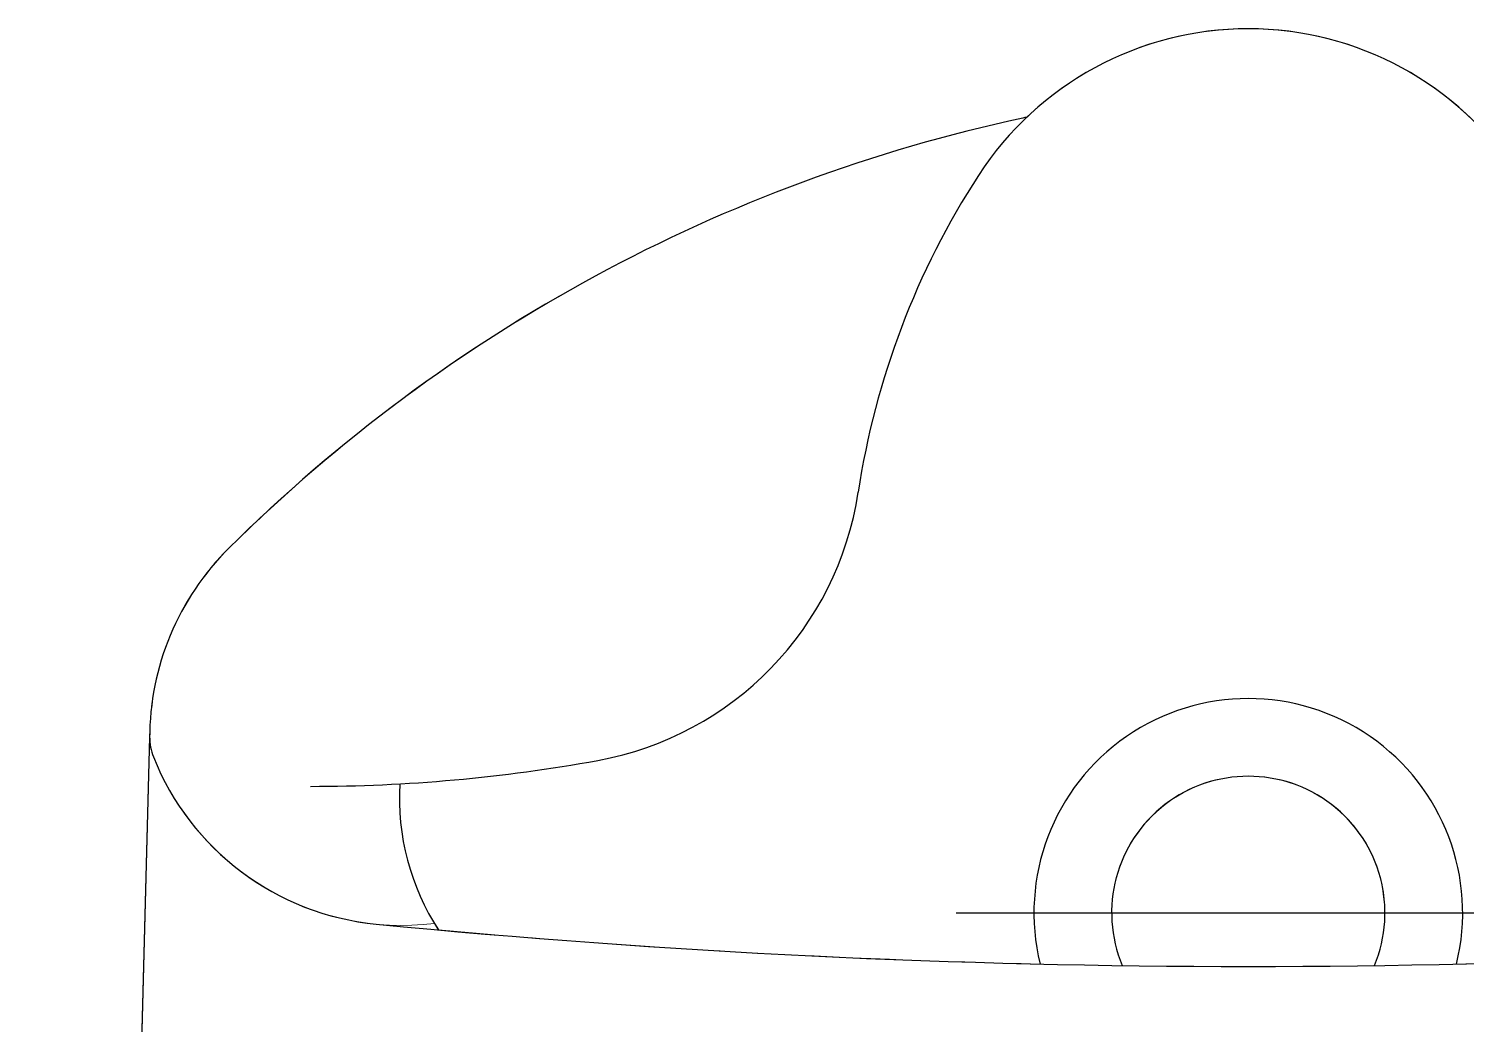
# Model space of a CAD drawing. Header units: millimetres. Extents: x 2148 to 2681, y 758 to 986.
# Drawn here: x 2327.281 to 2327.4598, y 950.9356 to 951.0595 of the extents above; entities that cross this region are included whole.
import ezdxf

# ---------------------------------------------------------------- set-up
doc = ezdxf.new("R2010")
doc.units = ezdxf.units.MM
doc.linetypes.add('CENTER2', pattern=[28.575000000000003, 19.05, -3.175, 3.175, -3.175])
for name, color, linetype in [('0.1', 193, 'Continuous'), ('0.4', 121, 'Continuous'), ('S_GRID LINES', 252, 'Continuous')]:
    doc.layers.add(name, color=color, linetype=linetype)

msp = doc.modelspace()

# ---------------------------------------------------------------- linework, layer by layer
at = {"layer": '0.1'}
for p, q in [((2327.29605221775, 950.9713732228415, -7.940835103773443e-09), (2327.292784199574, 950.8494582151618, -7.940835103773443e-09)), ((2327.29605221775, 950.9713732228415, -7.940835103773443e-09), (2327.292784199574, 950.8494582151618, -7.940835103773443e-09)), ((2327.29605221775, 950.9713732228415, -7.940835103773443e-09), (2327.292784199574, 950.8494582151618, -7.940835103773443e-09)), ((2327.29605221775, 950.9713732228415, -7.940835103773443e-09), (2327.292784199574, 950.8494582151618, -7.940835103773443e-09)), ((2327.29605221775, 950.9713732228415, -7.940835103773443e-09), (2327.292784199574, 950.8494582151618, -7.940835103773443e-09)), ((2327.29605221775, 950.9713732228415, -7.940835103773443e-09), (2327.292784199574, 950.8494582151618, -7.940835103773443e-09)), ((2327.29605221775, 950.9713732228415, -7.940835103773443e-09), (2327.292784199574, 950.8494582151618, -7.940835103773443e-09)), ((2327.29605221775, 950.9713732228415, -7.940835103773443e-09), (2327.292784199574, 950.8494582151618, -7.940835103773443e-09)), ((2327.29605221775, 950.9713732228415, -7.940835103773443e-09), (2327.292784199574, 950.8494582151618, -7.940835103773443e-09)), ((2327.29605221775, 950.9713732228415, -7.940835103773443e-09), (2327.292784199574, 950.8494582151618, -7.940835103773443e-09)), ((2327.396392101063, 950.9494579651513, -7.940835103773443e-09), (2327.469324102266, 950.9494579651513, -7.940835103773443e-09)), ((2327.396392101063, 950.9494579651513, -7.940835103773443e-09), (2327.469324102266, 950.9494579651513, -7.940835103773443e-09)), ((2327.396392101063, 950.9494579651513, -7.940835103773443e-09), (2327.469324102266, 950.9494579651513, -7.940835103773443e-09)), ((2327.396392101063, 950.9494579651513, -7.940835103773443e-09), (2327.469324102266, 950.9494579651513, -7.940835103773443e-09)), ((2327.396392101063, 950.9494579651513, -7.940835103773443e-09), (2327.469324102266, 950.9494579651513, -7.940835103773443e-09)), ((2327.396392101063, 950.9494579651513, -7.940835103773443e-09), (2327.469324102266, 950.9494579651513, -7.940835103773443e-09)), ((2327.396392101063, 950.9494579651513, -7.940835103773443e-09), (2327.469324102266, 950.9494579651513, -7.940835103773443e-09)), ((2327.396392101063, 950.9494579651513, -7.940835103773443e-09), (2327.469324102266, 950.9494579651513, -7.940835103773443e-09)), ((2327.396392101063, 950.9494579651513, -7.940835103773443e-09), (2327.469324102266, 950.9494579651513, -7.940835103773443e-09)), ((2327.396392101063, 950.9494579651513, -7.940835103773443e-09), (2327.469324102266, 950.9494579651513, -7.940835103773443e-09))]:
    msp.add_line(p, q, dxfattribs=at)
for centre, radius, start, end in [((2327.432717905821, 951.0194577901424, -7.940835103773443e-09), 0.039999899999, 32.95790810857712, 147.0420918914229), ((2327.432717905821, 951.0194577901424, -7.940835103773443e-09), 0.039999899999, 32.95790810857712, 147.0420918914229), ((2327.432717905821, 951.0194577901424, -7.940835103773443e-09), 0.039999899999, 32.95790810857712, 147.0420918914229), ((2327.432717905821, 951.0194577901424, -7.940835103773443e-09), 0.039999899999, 32.95790810857712, 147.0420918914229), ((2327.432717905821, 951.0194577901424, -7.940835103773443e-09), 0.039999899999, 32.95790810857712, 147.0420918914229), ((2327.432717905821, 951.0194577901424, -7.940835103773443e-09), 0.039999899999, 32.95790810857712, 147.0420918914229), ((2327.432717905821, 951.0194577901424, -7.940835103773443e-09), 0.039999899999, 32.95790810857712, 147.0420918914229), ((2327.432717905821, 951.0194577901424, -7.940835103773443e-09), 0.039999899999, 32.95790810857712, 147.0420918914229), ((2327.432717905821, 951.0194577901424, -7.940835103773443e-09), 0.039999899999, 32.95790810857712, 147.0420918914229), ((2327.432717905821, 951.0194577901424, -7.940835103773443e-09), 0.039999899999, 32.95790810857712, 147.0420918914229), ((2327.432717905821, 950.917998903562, -7.940835103773443e-09), 0.1333329999966708, 101.9264656363215, 102.1429334334428), ((2327.432717905821, 950.917998903562, -7.940835103773443e-09), 0.1333329999966708, 101.9264656363215, 102.1429334334428), ((2327.432717905821, 950.917998903562, -7.940835103773443e-09), 0.1333329999966708, 101.9264656363215, 102.1429334334428), ((2327.432717905821, 950.917998903562, -7.940835103773443e-09), 0.1333329999966708, 101.9264656363215, 102.1429334334428), ((2327.432717905821, 950.917998903562, -7.940835103773443e-09), 0.1333329999966708, 101.9264656363215, 102.1429334334428), ((2327.432717905821, 950.917998903562, -7.940835103773443e-09), 0.1333329999966708, 101.9264656363215, 102.1429334334428), ((2327.432717905821, 950.917998903562, -7.940835103773443e-09), 0.1333329999966708, 101.9264656363215, 102.1429334334428), ((2327.432717905821, 950.917998903562, -7.940835103773443e-09), 0.1333329999966708, 101.9264656363215, 102.1429334334428), ((2327.432717905821, 950.917998903562, -7.940835103773443e-09), 0.1333329999966708, 101.9264656363215, 102.1429334334428), ((2327.432717905821, 950.917998903562, -7.940835103773443e-09), 0.1333329999966708, 101.9264656363215, 102.1429334334428), ((2327.446741283178, 950.8528240072632, -7.940835103773443e-09), 0.199999499995, 102.1429334334428, 134.7601460619182), ((2327.446741283178, 950.8528240072632, -7.940835103773443e-09), 0.199999499995, 102.1429334334428, 134.7601460619182), ((2327.446741283178, 950.8528240072632, -7.940835103773443e-09), 0.199999499995, 102.1429334334428, 134.7601460619182), ((2327.446741283178, 950.8528240072632, -7.940835103773443e-09), 0.199999499995, 102.1429334334428, 134.7601460619182), ((2327.446741283178, 950.8528240072632, -7.940835103773443e-09), 0.199999499995, 102.1429334334428, 134.7601460619182), ((2327.446741283178, 950.8528240072632, -7.940835103773443e-09), 0.199999499995, 102.1429334334428, 134.7601460619182), ((2327.446741283178, 950.8528240072632, -7.940835103773443e-09), 0.199999499995, 102.1429334334428, 134.7601460619182), ((2327.446741283178, 950.8528240072632, -7.940835103773443e-09), 0.199999499995, 102.1429334334428, 134.7601460619182), ((2327.446741283178, 950.8528240072632, -7.940835103773443e-09), 0.199999499995, 102.1429334334428, 134.7601460619182), ((2327.446741283178, 950.8528240072632, -7.940835103773443e-09), 0.199999499995, 102.1429334334428, 134.7601460619182), ((2327.483062007339, 950.9868165058291, -7.940835103773443e-09), 0.09999974999749998, 147.0420918914229, 171.3901035833377), ((2327.483062007339, 950.9868165058291, -7.940835103773443e-09), 0.09999974999749998, 147.0420918914229, 171.3901035833377), ((2327.483062007339, 950.9868165058291, -7.940835103773443e-09), 0.09999974999749998, 147.0420918914229, 171.3901035833377), ((2327.483062007339, 950.9868165058291, -7.940835103773443e-09), 0.09999974999749998, 147.0420918914229, 171.3901035833377), ((2327.483062007339, 950.9868165058291, -7.940835103773443e-09), 0.09999974999749998, 147.0420918914229, 171.3901035833377), ((2327.483062007339, 950.9868165058291, -7.940835103773443e-09), 0.09999974999749998, 147.0420918914229, 171.3901035833377), ((2327.483062007339, 950.9868165058291, -7.940835103773443e-09), 0.09999974999749998, 147.0420918914229, 171.3901035833377), ((2327.483062007339, 950.9868165058291, -7.940835103773443e-09), 0.09999974999749998, 147.0420918914229, 171.3901035833377), ((2327.483062007339, 950.9868165058291, -7.940835103773443e-09), 0.09999974999749998, 147.0420918914229, 171.3901035833377), ((2327.483062007339, 950.9868165058291, -7.940835103773443e-09), 0.09999974999749998, 147.0420918914229, 171.3901035833377), ((2327.344640078115, 951.0077753108493, -7.940835103773443e-09), 0.039999899999, 280.2928170142474, 351.3901035833377), ((2327.344640078115, 951.0077753108493, -7.940835103773443e-09), 0.039999899999, 280.2928170142474, 351.3901035833377), ((2327.344640078115, 951.0077753108493, -7.940835103773443e-09), 0.039999899999, 280.2928170142474, 351.3901035833377), ((2327.344640078115, 951.0077753108493, -7.940835103773443e-09), 0.039999899999, 280.2928170142474, 351.3901035833377), ((2327.344640078115, 951.0077753108493, -7.940835103773443e-09), 0.039999899999, 280.2928170142474, 351.3901035833377), ((2327.344640078115, 951.0077753108493, -7.940835103773443e-09), 0.039999899999, 280.2928170142474, 351.3901035833377), ((2327.344640078115, 951.0077753108493, -7.940835103773443e-09), 0.039999899999, 280.2928170142474, 351.3901035833377), ((2327.344640078115, 951.0077753108493, -7.940835103773443e-09), 0.039999899999, 280.2928170142474, 351.3901035833377), ((2327.344640078115, 951.0077753108493, -7.940835103773443e-09), 0.039999899999, 280.2928170142474, 351.3901035833377), ((2327.344640078115, 951.0077753108493, -7.940835103773443e-09), 0.039999899999, 280.2928170142474, 351.3901035833377), ((2327.329384830814, 950.9711671607369, -7.940835103773443e-09), 0.03333324999916667, 134.7601460619182, 180), ((2327.329384830814, 950.9711671607369, -7.940835103773443e-09), 0.03333324999916667, 134.7601460619182, 180), ((2327.329384830814, 950.9711671607369, -7.940835103773443e-09), 0.03333324999916667, 134.7601460619182, 180), ((2327.329384830814, 950.9711671607369, -7.940835103773443e-09), 0.03333324999916667, 134.7601460619182, 180), ((2327.329384830814, 950.9711671607369, -7.940835103773443e-09), 0.03333324999916667, 134.7601460619182, 180), ((2327.329384830814, 950.9711671607369, -7.940835103773443e-09), 0.03333324999916667, 134.7601460619182, 180), ((2327.329384830814, 950.9711671607369, -7.940835103773443e-09), 0.03333324999916667, 134.7601460619182, 180), ((2327.329384830814, 950.9711671607369, -7.940835103773443e-09), 0.03333324999916667, 134.7601460619182, 180), ((2327.329384830814, 950.9711671607369, -7.940835103773443e-09), 0.03333324999916667, 134.7601460619182, 180), ((2327.329384830814, 950.9711671607369, -7.940835103773443e-09), 0.03333324999916667, 134.7601460619182, 180), ((2327.432717905821, 950.9494579651513, -7.940835103773443e-09), 0.02666659999933333, 346.1859408485906, 193.8140591514094), ((2327.432717905821, 950.9494579651513, -7.940835103773443e-09), 0.02666659999933333, 346.1859408485906, 193.8140591514094), ((2327.432717905821, 950.9494579651513, -7.940835103773443e-09), 0.02666659999933333, 346.1859408485906, 193.8140591514094), ((2327.432717905821, 950.9494579651513, -7.940835103773443e-09), 0.02666659999933333, 346.1859408485906, 193.8140591514094), ((2327.432717905821, 950.9494579651513, -7.940835103773443e-09), 0.02666659999933333, 346.1859408485906, 193.8140591514094), ((2327.432717905821, 950.9494579651513, -7.940835103773443e-09), 0.02666659999933333, 346.1859408485906, 193.8140591514094), ((2327.432717905821, 950.9494579651513, -7.940835103773443e-09), 0.02666659999933333, 346.1859408485906, 193.8140591514094), ((2327.432717905821, 950.9494579651513, -7.940835103773443e-09), 0.02666659999933333, 346.1859408485906, 193.8140591514094), ((2327.432717905821, 950.9494579651513, -7.940835103773443e-09), 0.02666659999933333, 346.1859408485906, 193.8140591514094), ((2327.432717905821, 950.9494579651513, -7.940835103773443e-09), 0.02666659999933333, 346.1859408485906, 193.8140591514094), ((2327.302718740369, 950.9713320104205, -7.940835103773443e-09), 0.006666649999833333, 179.645802206505, 201.7947486951711), ((2327.302718740369, 950.9713320104205, -7.940835103773443e-09), 0.006666649999833333, 179.645802206505, 201.7947486951711), ((2327.302718740369, 950.9713320104205, -7.940835103773443e-09), 0.006666649999833333, 179.645802206505, 201.7947486951711), ((2327.302718740369, 950.9713320104205, -7.940835103773443e-09), 0.006666649999833333, 179.645802206505, 201.7947486951711), ((2327.302718740369, 950.9713320104205, -7.940835103773443e-09), 0.006666649999833333, 179.645802206505, 201.7947486951711), ((2327.302718740369, 950.9713320104205, -7.940835103773443e-09), 0.006666649999833333, 179.645802206505, 201.7947486951711), ((2327.302718740369, 950.9713320104205, -7.940835103773443e-09), 0.006666649999833333, 179.645802206505, 201.7947486951711), ((2327.302718740369, 950.9713320104205, -7.940835103773443e-09), 0.006666649999833333, 179.645802206505, 201.7947486951711), ((2327.302718740369, 950.9713320104205, -7.940835103773443e-09), 0.006666649999833333, 179.645802206505, 201.7947486951711), ((2327.302718740369, 950.9713320104205, -7.940835103773443e-09), 0.006666649999833333, 179.645802206505, 201.7947486951711), ((2327.327479208053, 950.9812328586125, -7.940835103773443e-09), 0.03333324999916667, 201.7947486951711, 264.4420803729362), ((2327.327479208053, 950.9812328586125, -7.940835103773443e-09), 0.03333324999916667, 201.7947486951711, 264.4420803729362), ((2327.327479208053, 950.9812328586125, -7.940835103773443e-09), 0.03333324999916667, 201.7947486951711, 264.4420803729362), ((2327.327479208053, 950.9812328586125, -7.940835103773443e-09), 0.03333324999916667, 201.7947486951711, 264.4420803729362), ((2327.327479208053, 950.9812328586125, -7.940835103773443e-09), 0.03333324999916667, 201.7947486951711, 264.4420803729362), ((2327.327479208053, 950.9812328586125, -7.940835103773443e-09), 0.03333324999916667, 201.7947486951711, 264.4420803729362), ((2327.327479208053, 950.9812328586125, -7.940835103773443e-09), 0.03333324999916667, 201.7947486951711, 264.4420803729362), ((2327.327479208053, 950.9812328586125, -7.940835103773443e-09), 0.03333324999916667, 201.7947486951711, 264.4420803729362), ((2327.327479208053, 950.9812328586125, -7.940835103773443e-09), 0.03333324999916667, 201.7947486951711, 264.4420803729362), ((2327.327479208053, 950.9812328586125, -7.940835103773443e-09), 0.03333324999916667, 201.7947486951711, 264.4420803729362), ((2327.316051530817, 951.165200108648, -7.940835103773443e-09), 0.199999499995, 270, 280.2928170142474), ((2327.316051530817, 951.165200108648, -7.940835103773443e-09), 0.199999499995, 270, 280.2928170142474), ((2327.316051530817, 951.165200108648, -7.940835103773443e-09), 0.199999499995, 270, 280.2928170142474), ((2327.316051530817, 951.165200108648, -7.940835103773443e-09), 0.199999499995, 270, 280.2928170142474), ((2327.316051530817, 951.165200108648, -7.940835103773443e-09), 0.199999499995, 270, 280.2928170142474), ((2327.316051530817, 951.165200108648, -7.940835103773443e-09), 0.199999499995, 270, 280.2928170142474), ((2327.316051530817, 951.165200108648, -7.940835103773443e-09), 0.199999499995, 270, 280.2928170142474), ((2327.316051530817, 951.165200108648, -7.940835103773443e-09), 0.199999499995, 270, 280.2928170142474), ((2327.316051530817, 951.165200108648, -7.940835103773443e-09), 0.199999499995, 270, 280.2928170142474), ((2327.316051530817, 951.165200108648, -7.940835103773443e-09), 0.199999499995, 270, 280.2928170142474), ((2327.432717905821, 950.9494579651513, -7.940835103773443e-09), 0.016999957499575, 337.3130539478161, 202.6869460521839), ((2327.432717905821, 950.9494579651513, -7.940835103773443e-09), 0.016999957499575, 337.3130539478161, 202.6869460521839), ((2327.432717905821, 950.9494579651513, -7.940835103773443e-09), 0.016999957499575, 337.3130539478161, 202.6869460521839), ((2327.432717905821, 950.9494579651513, -7.940835103773443e-09), 0.016999957499575, 337.3130539478161, 202.6869460521839), ((2327.432717905821, 950.9494579651513, -7.940835103773443e-09), 0.016999957499575, 337.3130539478161, 202.6869460521839), ((2327.432717905821, 950.9494579651513, -7.940835103773443e-09), 0.016999957499575, 337.3130539478161, 202.6869460521839), ((2327.432717905821, 950.9494579651513, -7.940835103773443e-09), 0.016999957499575, 337.3130539478161, 202.6869460521839), ((2327.432717905821, 950.9494579651513, -7.940835103773443e-09), 0.016999957499575, 337.3130539478161, 202.6869460521839), ((2327.432717905821, 950.9494579651513, -7.940835103773443e-09), 0.016999957499575, 337.3130539478161, 202.6869460521839), ((2327.432717905821, 950.9494579651513, -7.940835103773443e-09), 0.016999957499575, 337.3130539478161, 202.6869460521839), ((2327.357111081253, 950.9637300963371, -7.940835103773443e-09), 0.02999992499925, 176.5994620843722, 213.1383205242396), ((2327.357111081253, 950.9637300963371, -7.940835103773443e-09), 0.02999992499925, 176.5994620843722, 213.1383205242396), ((2327.357111081253, 950.9637300963371, -7.940835103773443e-09), 0.02999992499925, 176.5994620843722, 213.1383205242396), ((2327.357111081253, 950.9637300963371, -7.940835103773443e-09), 0.02999992499925, 176.5994620843722, 213.1383205242396), ((2327.357111081253, 950.9637300963371, -7.940835103773443e-09), 0.02999992499925, 176.5994620843722, 213.1383205242396), ((2327.357111081253, 950.9637300963371, -7.940835103773443e-09), 0.02999992499925, 176.5994620843722, 213.1383205242396), ((2327.357111081253, 950.9637300963371, -7.940835103773443e-09), 0.02999992499925, 176.5994620843722, 213.1383205242396), ((2327.357111081253, 950.9637300963371, -7.940835103773443e-09), 0.02999992499925, 176.5994620843722, 213.1383205242396), ((2327.357111081253, 950.9637300963371, -7.940835103773443e-09), 0.02999992499925, 176.5994620843722, 213.1383205242396), ((2327.357111081253, 950.9637300963371, -7.940835103773443e-09), 0.02999992499925, 176.5994620843722, 213.1383205242396), ((2327.432717905821, 952.0627181842723, -7.940835103773443e-09), 1.119926869123744, 264.4420803729362, 275.5579196270638), ((2327.432717905821, 952.0627181842723, -7.940835103773443e-09), 1.119926869123744, 264.4420803729362, 275.5579196270638), ((2327.432717905821, 952.0627181842723, -7.940835103773443e-09), 1.119926869123744, 264.4420803729362, 275.5579196270638), ((2327.432717905821, 952.0627181842723, -7.940835103773443e-09), 1.119926869123744, 264.4420803729362, 275.5579196270638), ((2327.432717905821, 952.0627181842723, -7.940835103773443e-09), 1.119926869123744, 264.4420803729362, 275.5579196270638), ((2327.432717905821, 952.0627181842723, -7.940835103773443e-09), 1.119926869123744, 264.4420803729362, 275.5579196270638), ((2327.432717905821, 952.0627181842723, -7.940835103773443e-09), 1.119926869123744, 264.4420803729362, 275.5579196270638), ((2327.432717905821, 952.0627181842723, -7.940835103773443e-09), 1.119926869123744, 264.4420803729362, 275.5579196270638), ((2327.432717905821, 952.0627181842723, -7.940835103773443e-09), 1.119926869123744, 264.4420803729362, 275.5579196270638), ((2327.432717905821, 952.0627181842723, -7.940835103773443e-09), 1.119926869123744, 264.4420803729362, 275.5579196270638)]:
    msp.add_arc(centre, radius, start, end, dxfattribs=at)
at = {"layer": '0.4', "color": 193, "lineweight": 0, "ltscale": 0.5}
for p, q in [((2327.292784199574, 950.8494582151618, -7.940835103773443e-09), (2327.29605221775, 950.9713732228415, -7.940835103773443e-09)), ((2327.292784199574, 950.8494582151618, -7.940835103773443e-09), (2327.29605221775, 950.9713732228415, -7.940835103773443e-09)), ((2327.292784199574, 950.8494582151618, -7.940835103773443e-09), (2327.29605221775, 950.9713732228415, -7.940835103773443e-09)), ((2327.292784199574, 950.8494582151618, -7.940835103773443e-09), (2327.29605221775, 950.9713732228415, -7.940835103773443e-09)), ((2327.292784199574, 950.8494582151618, -7.940835103773443e-09), (2327.29605221775, 950.9713732228415, -7.940835103773443e-09)), ((2327.292784199574, 950.8494582151618, -7.940835103773443e-09), (2327.29605221775, 950.9713732228415, -7.940835103773443e-09)), ((2327.292784199574, 950.8494582151618, -7.940835103773443e-09), (2327.29605221775, 950.9713732228415, -7.940835103773443e-09)), ((2327.292784199574, 950.8494582151618, -7.940835103773443e-09), (2327.29605221775, 950.9713732228415, -7.940835103773443e-09)), ((2327.292784199574, 950.8494582151618, -7.940835103773443e-09), (2327.29605221775, 950.9713732228415, -7.940835103773443e-09)), ((2327.292784199574, 950.8494582151618, -7.940835103773443e-09), (2327.29605221775, 950.9713732228415, -7.940835103773443e-09)), ((2327.449717863308, 950.9494579651513, -7.940835103773443e-09), (2327.41571794832, 950.9494579651513, -7.940835103773443e-09)), ((2327.449717863308, 950.9494579651513, -7.940835103773443e-09), (2327.41571794832, 950.9494579651513, -7.940835103773443e-09)), ((2327.449717863308, 950.9494579651513, -7.940835103773443e-09), (2327.41571794832, 950.9494579651513, -7.940835103773443e-09)), ((2327.449717863308, 950.9494579651513, -7.940835103773443e-09), (2327.41571794832, 950.9494579651513, -7.940835103773443e-09)), ((2327.449717863308, 950.9494579651513, -7.940835103773443e-09), (2327.41571794832, 950.9494579651513, -7.940835103773443e-09)), ((2327.449717863308, 950.9494579651513, -7.940835103773443e-09), (2327.41571794832, 950.9494579651513, -7.940835103773443e-09)), ((2327.449717863308, 950.9494579651513, -7.940835103773443e-09), (2327.41571794832, 950.9494579651513, -7.940835103773443e-09)), ((2327.449717863308, 950.9494579651513, -7.940835103773443e-09), (2327.41571794832, 950.9494579651513, -7.940835103773443e-09)), ((2327.449717863308, 950.9494579651513, -7.940835103773443e-09), (2327.41571794832, 950.9494579651513, -7.940835103773443e-09)), ((2327.449717863308, 950.9494579651513, -7.940835103773443e-09), (2327.41571794832, 950.9494579651513, -7.940835103773443e-09))]:
    msp.add_line(p, q, dxfattribs=at)
for centre, radius, start, end in [((2327.432717905821, 951.0194577901424, -7.940835103773443e-09), 0.03999989999900344, 46.46142057375373, 133.5385794262463), ((2327.432717905821, 951.0194577901424, -7.940835103773443e-09), 0.03999989999900344, 46.46142057375373, 133.5385794262463), ((2327.432717905821, 951.0194577901424, -7.940835103773443e-09), 0.03999989999900344, 46.46142057375373, 133.5385794262463), ((2327.432717905821, 951.0194577901424, -7.940835103773443e-09), 0.03999989999900344, 46.46142057375373, 133.5385794262463), ((2327.432717905821, 951.0194577901424, -7.940835103773443e-09), 0.03999989999900344, 46.46142057375373, 133.5385794262463), ((2327.432717905821, 951.0194577901424, -7.940835103773443e-09), 0.03999989999900344, 46.46142057375373, 133.5385794262463), ((2327.432717905821, 951.0194577901424, -7.940835103773443e-09), 0.03999989999900344, 46.46142057375373, 133.5385794262463), ((2327.432717905821, 951.0194577901424, -7.940835103773443e-09), 0.03999989999900344, 46.46142057375373, 133.5385794262463), ((2327.432717905821, 951.0194577901424, -7.940835103773443e-09), 0.03999989999900344, 46.46142057375373, 133.5385794262463), ((2327.432717905821, 951.0194577901424, -7.940835103773443e-09), 0.03999989999900344, 46.46142057375373, 133.5385794262463), ((2327.446741283178, 950.8528240072632, -7.940835103773443e-09), 0.1999994999950151, 101.9984734764744, 134.7601460619182), ((2327.446741283178, 950.8528240072632, -7.940835103773443e-09), 0.1999994999950151, 101.9984734764744, 134.7601460619182), ((2327.446741283178, 950.8528240072632, -7.940835103773443e-09), 0.1999994999950151, 101.9984734764744, 134.7601460619182), ((2327.446741283178, 950.8528240072632, -7.940835103773443e-09), 0.1999994999950151, 101.9984734764744, 134.7601460619182), ((2327.446741283178, 950.8528240072632, -7.940835103773443e-09), 0.1999994999950151, 101.9984734764744, 134.7601460619182), ((2327.446741283178, 950.8528240072632, -7.940835103773443e-09), 0.1999994999950151, 101.9984734764744, 134.7601460619182), ((2327.446741283178, 950.8528240072632, -7.940835103773443e-09), 0.1999994999950151, 101.9984734764744, 134.7601460619182), ((2327.446741283178, 950.8528240072632, -7.940835103773443e-09), 0.1999994999950151, 101.9984734764744, 134.7601460619182), ((2327.446741283178, 950.8528240072632, -7.940835103773443e-09), 0.1999994999950151, 101.9984734764744, 134.7601460619182), ((2327.446741283178, 950.8528240072632, -7.940835103773443e-09), 0.1999994999950151, 101.9984734764744, 134.7601460619182), ((2327.329384830814, 950.9711671607369, -7.940835103773443e-09), 0.03333324999917908, 134.7601460619182, 179.6458022195248), ((2327.329384830814, 950.9711671607369, -7.940835103773443e-09), 0.03333324999917908, 134.7601460619182, 179.6458022195248), ((2327.329384830814, 950.9711671607369, -7.940835103773443e-09), 0.03333324999917908, 134.7601460619182, 179.6458022195248), ((2327.329384830814, 950.9711671607369, -7.940835103773443e-09), 0.03333324999917908, 134.7601460619182, 179.6458022195248), ((2327.329384830814, 950.9711671607369, -7.940835103773443e-09), 0.03333324999917908, 134.7601460619182, 179.6458022195248), ((2327.329384830814, 950.9711671607369, -7.940835103773443e-09), 0.03333324999917908, 134.7601460619182, 179.6458022195248), ((2327.329384830814, 950.9711671607369, -7.940835103773443e-09), 0.03333324999917908, 134.7601460619182, 179.6458022195248), ((2327.329384830814, 950.9711671607369, -7.940835103773443e-09), 0.03333324999917908, 134.7601460619182, 179.6458022195248), ((2327.329384830814, 950.9711671607369, -7.940835103773443e-09), 0.03333324999917908, 134.7601460619182, 179.6458022195248), ((2327.329384830814, 950.9711671607369, -7.940835103773443e-09), 0.03333324999917908, 134.7601460619182, 179.6458022195248), ((2327.432717905821, 950.9494579651513, -7.940835103773443e-09), 0.02666659999934158, 346.1859408485906, 193.8140591514094), ((2327.432717905821, 950.9494579651513, -7.940835103773443e-09), 0.02666659999934158, 346.1859408485906, 193.8140591514094), ((2327.432717905821, 950.9494579651513, -7.940835103773443e-09), 0.02666659999934158, 346.1859408485906, 193.8140591514094), ((2327.432717905821, 950.9494579651513, -7.940835103773443e-09), 0.02666659999934158, 346.1859408485906, 193.8140591514094), ((2327.432717905821, 950.9494579651513, -7.940835103773443e-09), 0.02666659999934158, 346.1859408485906, 193.8140591514094), ((2327.432717905821, 950.9494579651513, -7.940835103773443e-09), 0.02666659999934158, 346.1859408485906, 193.8140591514094), ((2327.432717905821, 950.9494579651513, -7.940835103773443e-09), 0.02666659999934158, 346.1859408485906, 193.8140591514094), ((2327.432717905821, 950.9494579651513, -7.940835103773443e-09), 0.02666659999934158, 346.1859408485906, 193.8140591514094), ((2327.432717905821, 950.9494579651513, -7.940835103773443e-09), 0.02666659999934158, 346.1859408485906, 193.8140591514094), ((2327.432717905821, 950.9494579651513, -7.940835103773443e-09), 0.02666659999934158, 346.1859408485906, 193.8140591514094), ((2327.302718740369, 950.9713320104205, -7.940835103773443e-09), 0.006666649999684805, 179.6458022195248, 201.7947486951711), ((2327.302718740369, 950.9713320104205, -7.940835103773443e-09), 0.006666649999684807, 179.6458022195248, 201.7947486951711), ((2327.302718740369, 950.9713320104205, -7.940835103773443e-09), 0.006666649999684805, 179.6458022195248, 201.7947486951711), ((2327.302718740369, 950.9713320104205, -7.940835103773443e-09), 0.006666649999684807, 179.6458022195248, 201.7947486951711), ((2327.302718740369, 950.9713320104205, -7.940835103773443e-09), 0.006666649999684805, 179.6458022195248, 201.7947486951711), ((2327.302718740369, 950.9713320104205, -7.940835103773443e-09), 0.006666649999684807, 179.6458022195248, 201.7947486951711), ((2327.302718740369, 950.9713320104205, -7.940835103773443e-09), 0.006666649999684805, 179.6458022195248, 201.7947486951711), ((2327.302718740369, 950.9713320104205, -7.940835103773443e-09), 0.006666649999684807, 179.6458022195248, 201.7947486951711), ((2327.302718740369, 950.9713320104205, -7.940835103773443e-09), 0.006666649999684805, 179.6458022195248, 201.7947486951711), ((2327.302718740369, 950.9713320104205, -7.940835103773443e-09), 0.006666649999684807, 179.6458022195248, 201.7947486951711), ((2327.302718740369, 950.9713320104205, -7.940835103773443e-09), 0.006666649999684805, 179.6458022195248, 201.7947486951711), ((2327.302718740369, 950.9713320104205, -7.940835103773443e-09), 0.006666649999684807, 179.6458022195248, 201.7947486951711), ((2327.302718740369, 950.9713320104205, -7.940835103773443e-09), 0.006666649999684805, 179.6458022195248, 201.7947486951711), ((2327.302718740369, 950.9713320104205, -7.940835103773443e-09), 0.006666649999684807, 179.6458022195248, 201.7947486951711), ((2327.302718740369, 950.9713320104205, -7.940835103773443e-09), 0.006666649999684805, 179.6458022195248, 201.7947486951711), ((2327.302718740369, 950.9713320104205, -7.940835103773443e-09), 0.006666649999684807, 179.6458022195248, 201.7947486951711), ((2327.302718740369, 950.9713320104205, -7.940835103773443e-09), 0.006666649999684805, 179.6458022195248, 201.7947486951711), ((2327.302718740369, 950.9713320104205, -7.940835103773443e-09), 0.006666649999684807, 179.6458022195248, 201.7947486951711), ((2327.302718740369, 950.9713320104205, -7.940835103773443e-09), 0.006666649999684805, 179.6458022195248, 201.7947486951711), ((2327.302718740369, 950.9713320104205, -7.940835103773443e-09), 0.006666649999684807, 179.6458022195248, 201.7947486951711), ((2327.327479208053, 950.9812328586125, -7.940835103773443e-09), 0.03333324999917254, 201.7947486951711, 276.8931762814672), ((2327.327479208053, 950.9812328586125, -7.940835103773443e-09), 0.03333324999917254, 201.7947486951711, 264.4420803729362), ((2327.327479208053, 950.9812328586125, -7.940835103773443e-09), 0.03333324999917254, 201.7947486951711, 276.8931762814672), ((2327.327479208053, 950.9812328586125, -7.940835103773443e-09), 0.03333324999917254, 201.7947486951711, 264.4420803729362), ((2327.327479208053, 950.9812328586125, -7.940835103773443e-09), 0.03333324999917254, 201.7947486951711, 276.8931762814672), ((2327.327479208053, 950.9812328586125, -7.940835103773443e-09), 0.03333324999917254, 201.7947486951711, 264.4420803729362), ((2327.327479208053, 950.9812328586125, -7.940835103773443e-09), 0.03333324999917254, 201.7947486951711, 276.8931762814672), ((2327.327479208053, 950.9812328586125, -7.940835103773443e-09), 0.03333324999917254, 201.7947486951711, 264.4420803729362), ((2327.327479208053, 950.9812328586125, -7.940835103773443e-09), 0.03333324999917254, 201.7947486951711, 276.8931762814672), ((2327.327479208053, 950.9812328586125, -7.940835103773443e-09), 0.03333324999917254, 201.7947486951711, 264.4420803729362), ((2327.327479208053, 950.9812328586125, -7.940835103773443e-09), 0.03333324999917254, 201.7947486951711, 276.8931762814672), ((2327.327479208053, 950.9812328586125, -7.940835103773443e-09), 0.03333324999917254, 201.7947486951711, 264.4420803729362), ((2327.327479208053, 950.9812328586125, -7.940835103773443e-09), 0.03333324999917254, 201.7947486951711, 276.8931762814672), ((2327.327479208053, 950.9812328586125, -7.940835103773443e-09), 0.03333324999917254, 201.7947486951711, 264.4420803729362), ((2327.327479208053, 950.9812328586125, -7.940835103773443e-09), 0.03333324999917254, 201.7947486951711, 276.8931762814672), ((2327.327479208053, 950.9812328586125, -7.940835103773443e-09), 0.03333324999917254, 201.7947486951711, 264.4420803729362), ((2327.327479208053, 950.9812328586125, -7.940835103773443e-09), 0.03333324999917254, 201.7947486951711, 276.8931762814672), ((2327.327479208053, 950.9812328586125, -7.940835103773443e-09), 0.03333324999917254, 201.7947486951711, 264.4420803729362), ((2327.327479208053, 950.9812328586125, -7.940835103773443e-09), 0.03333324999917254, 201.7947486951711, 276.8931762814672), ((2327.327479208053, 950.9812328586125, -7.940835103773443e-09), 0.03333324999917254, 201.7947486951711, 264.4420803729362), ((2327.432717905821, 950.9494579651513, -7.940835103773443e-09), 0.01699995749957091, 0, 180), ((2327.432717905821, 950.9494579651513, -7.940835103773443e-09), 0.01699995749957091, 0, 180), ((2327.432717905821, 950.9494579651513, -7.940835103773443e-09), 0.01699995749957091, 0, 180), ((2327.432717905821, 950.9494579651513, -7.940835103773443e-09), 0.01699995749957091, 0, 180), ((2327.432717905821, 950.9494579651513, -7.940835103773443e-09), 0.01699995749957091, 0, 180), ((2327.432717905821, 950.9494579651513, -7.940835103773443e-09), 0.01699995749957091, 0, 180), ((2327.432717905821, 950.9494579651513, -7.940835103773443e-09), 0.01699995749957091, 0, 180), ((2327.432717905821, 950.9494579651513, -7.940835103773443e-09), 0.01699995749957091, 0, 180), ((2327.432717905821, 950.9494579651513, -7.940835103773443e-09), 0.01699995749957091, 0, 180), ((2327.432717905821, 950.9494579651513, -7.940835103773443e-09), 0.01699995749957091, 0, 180), ((2327.432717905821, 952.0627181842723, -7.940835103773443e-09), 1.119926869123687, 264.4420803729362, 275.5579196270638), ((2327.432717905821, 952.0627181842723, -7.940835103773443e-09), 1.119926869123687, 264.4420803729362, 275.5579196270638), ((2327.432717905821, 952.0627181842723, -7.940835103773443e-09), 1.119926869123687, 264.4420803729362, 275.5579196270638), ((2327.432717905821, 952.0627181842723, -7.940835103773443e-09), 1.119926869123687, 264.4420803729362, 275.5579196270638), ((2327.432717905821, 952.0627181842723, -7.940835103773443e-09), 1.119926869123687, 264.4420803729362, 275.5579196270638), ((2327.432717905821, 952.0627181842723, -7.940835103773443e-09), 1.119926869123687, 264.4420803729362, 275.5579196270638), ((2327.432717905821, 952.0627181842723, -7.940835103773443e-09), 1.119926869123687, 264.4420803729362, 275.5579196270638), ((2327.432717905821, 952.0627181842723, -7.940835103773443e-09), 1.119926869123687, 264.4420803729362, 275.5579196270638), ((2327.432717905821, 952.0627181842723, -7.940835103773443e-09), 1.119926869123687, 264.4420803729362, 275.5579196270638), ((2327.432717905821, 952.0627181842723, -7.940835103773443e-09), 1.119926869123687, 264.4420803729362, 275.5579196270638), ((2327.357111081253, 950.9637300963371, -7.940835103773443e-09), 0.0299999249992829, 211.3089605703985, 213.1383205242396), ((2327.357111081253, 950.9637300963371, -7.940835103773443e-09), 0.0299999249992829, 211.3089605703985, 213.1383205242396), ((2327.357111081253, 950.9637300963371, -7.940835103773443e-09), 0.0299999249992829, 211.3089605703985, 213.1383205242396), ((2327.357111081253, 950.9637300963371, -7.940835103773443e-09), 0.0299999249992829, 211.3089605703985, 213.1383205242396), ((2327.357111081253, 950.9637300963371, -7.940835103773443e-09), 0.0299999249992829, 211.3089605703985, 213.1383205242396), ((2327.357111081253, 950.9637300963371, -7.940835103773443e-09), 0.0299999249992829, 211.3089605703985, 213.1383205242396), ((2327.357111081253, 950.9637300963371, -7.940835103773443e-09), 0.0299999249992829, 211.3089605703985, 213.1383205242396), ((2327.357111081253, 950.9637300963371, -7.940835103773443e-09), 0.0299999249992829, 211.3089605703985, 213.1383205242396), ((2327.357111081253, 950.9637300963371, -7.940835103773443e-09), 0.0299999249992829, 211.3089605703985, 213.1383205242396), ((2327.357111081253, 950.9637300963371, -7.940835103773443e-09), 0.0299999249992829, 211.3089605703985, 213.1383205242396), ((2327.432717905821, 952.0627181842723, -7.940835103773443e-09), 1.119926869123687, 264.8397862288841, 268.6750715626566), ((2327.432717905821, 952.0627181842723, -7.940835103773443e-09), 1.119926869123687, 264.8397862288841, 268.6750715626566), ((2327.432717905821, 952.0627181842723, -7.940835103773443e-09), 1.119926869123687, 264.8397862288841, 268.6750715626566), ((2327.432717905821, 952.0627181842723, -7.940835103773443e-09), 1.119926869123687, 264.8397862288841, 268.6750715626566), ((2327.432717905821, 952.0627181842723, -7.940835103773443e-09), 1.119926869123687, 264.8397862288841, 268.6750715626566), ((2327.432717905821, 952.0627181842723, -7.940835103773443e-09), 1.119926869123687, 264.8397862288841, 268.6750715626566), ((2327.432717905821, 952.0627181842723, -7.940835103773443e-09), 1.119926869123687, 264.8397862288841, 268.6750715626566), ((2327.432717905821, 952.0627181842723, -7.940835103773443e-09), 1.119926869123687, 264.8397862288841, 268.6750715626566), ((2327.432717905821, 952.0627181842723, -7.940835103773443e-09), 1.119926869123687, 264.8397862288841, 268.6750715626566), ((2327.432717905821, 952.0627181842723, -7.940835103773443e-09), 1.119926869123687, 264.8397862288841, 268.6750715626566), ((2327.432717905821, 952.0627181842723, -7.940835103773443e-09), 1.119926869123687, 271.3249284373434, 275.1602137711159), ((2327.432717905821, 952.0627181842723, -7.940835103773443e-09), 1.119926869123687, 271.3249284373434, 275.1602137711159), ((2327.432717905821, 952.0627181842723, -7.940835103773443e-09), 1.119926869123687, 271.3249284373434, 275.1602137711159), ((2327.432717905821, 952.0627181842723, -7.940835103773443e-09), 1.119926869123687, 271.3249284373434, 275.1602137711159), ((2327.432717905821, 952.0627181842723, -7.940835103773443e-09), 1.119926869123687, 271.3249284373434, 275.1602137711159), ((2327.432717905821, 952.0627181842723, -7.940835103773443e-09), 1.119926869123687, 271.3249284373434, 275.1602137711159), ((2327.432717905821, 952.0627181842723, -7.940835103773443e-09), 1.119926869123687, 271.3249284373434, 275.1602137711159), ((2327.432717905821, 952.0627181842723, -7.940835103773443e-09), 1.119926869123687, 271.3249284373434, 275.1602137711159), ((2327.432717905821, 952.0627181842723, -7.940835103773443e-09), 1.119926869123687, 271.3249284373434, 275.1602137711159), ((2327.432717905821, 952.0627181842723, -7.940835103773443e-09), 1.119926869123687, 271.3249284373434, 275.1602137711159)]:
    msp.add_arc(centre, radius, start, end, dxfattribs=at)
at = {"layer": 'S_GRID LINES', "linetype": 'CENTER2', "ltscale": 0.2}
msp.add_line((2355.503093247582, 950.9693109778781, -6.285843685630456e-09), (2290.951822900378, 950.9693109778781), dxfattribs=at)

doc.saveas('drawing.dxf')
